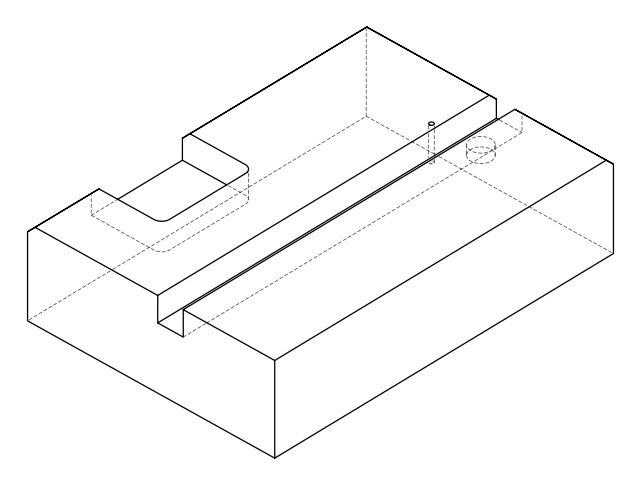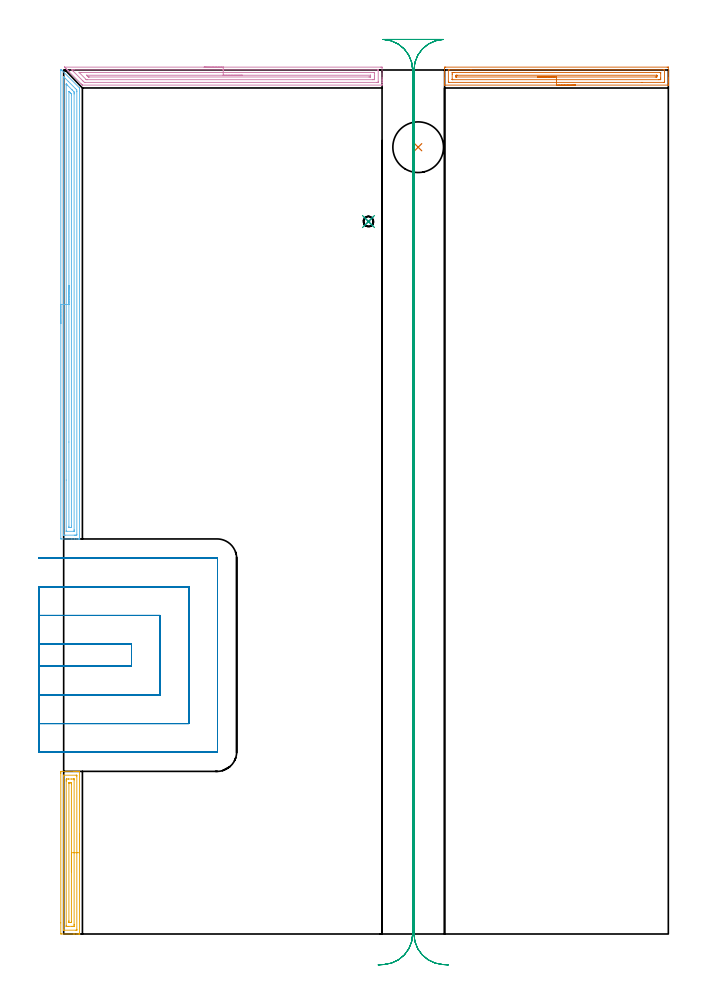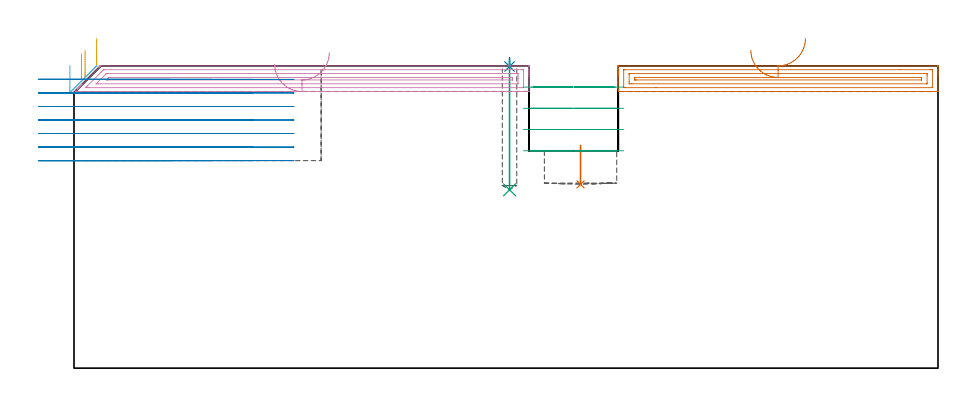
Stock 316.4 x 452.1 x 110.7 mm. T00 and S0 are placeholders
(PLAN: 9 operations, 5 tool changes, 45.1 min)
(1 INDEXABLE_INSERT_DRILL_BLIND_HOLE_FROM_SOLID | STEP1POCKET | NXT0302_024 | 0.07 min | 23739 mm3)
(2 SPOT_DRILL | STEP1POCKET_1 | NXT0321_9005460120000 | 0.03 min | 1 mm3)
(3 DRILL_BLIND_HOLE_INTO_CENTER | STEP1POCKET_1 | UGT0301_177 | 0.19 min | 962 mm3)
(4 AREA_MILL | FG_CHAMFER_SURFACE | UGT0205_001 | 5.36 min | 7611 mm3)
(5 AREA_MILL_1 | FG_CHAMFER_SURFACE_1 | UGT0205_001 | 2.93 min | 4365 mm3)
(6 AREA_MILL_2 | FG_CHAMFER_SURFACE_2 | UGT0205_001 | 7.92 min | 11770 mm3)
(7 AREA_MILL_3 | FG_CHAMFER_SURFACE_3 | UGT0205_001 | 3.94 min | 5526 mm3)
(8 MILL_SLOT | SLOT_PARTIAL_RECTANGULAR | UGT0201_094 | Follow Part, ap 5, ae 75% | 16.25 min | 379686 mm3)
(9 MILL_RECTANGULAR_SLOT | SLOT_RECTANGULAR | UGT0201_004 | Follow Part, ap 8, ae 75% | 8.37 min | 442215 mm3)
(TOOL NXT0302_024 | Index. Insert Drill 26.5mm [880-D2650L32-03] | D26.5 PA176 FL80 Z2)
(TOOL NXT0321_9005460120000 | NC Spot Drill, 142deg, 12mm, Carbide, Uncoated | D12 PA142 FL30 Z2)
(TOOL UGT0301_177 | Twist Drill 5.3 mm | D5.3 PA118 FL50 Z2)
(TOOL UGT0205_001 | Chamfer Mill 20 x 3 x 45 deg. | D20 FL50 Z2)
(TOOL UGT0201_094 | End mill 20 mm | D20 FL38 Z4)
(TOOL UGT0201_004 | End Mill 32 mm | D32 FL53 Z6)
(OP 1 INDEXABLE_INSERT_DRILL_BLIND_HOLE_FROM_SOLID)
G17 G21 G94 G90
T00 M6
G54
G17 G0 G90 X185.5 Y411.7 S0 M3
G43 Z120.7 H1
G94 G81 G98 Z67.3 F250. R81.6
G80
M5
M2
(OP 2 SPOT_DRILL)
G17 G21 G94 G90
T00 M6
G54
G17 G0 G90 X159.5 Y372.8 S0 M3
G43 Z120.7 H0
G94 G81 G98 Z110.472 F250. R113.7
G80
M5
M2
(OP 3 DRILL_BLIND_HOLE_INTO_CENTER)
G17 G21 G94 G90
T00 M6
G54
G17 G0 G90 X159.5 Y372.8 S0 M3
G43 Z120.7 H0
G94 G81 G98 Z65.3 F250. R112.7
G80
M5
M2
(OP 4 AREA_MILL)
G17 G21 G94 G90
T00 M6
G54
G17 G0 G90 X73.5 Y453.6 S1061 M3
G43 Z120.7 H0
Z111.3
G94 G1 X73.538 Z110.428 F250.
X73.652 Z109.564
X73.841 Z108.712
X74.103 Z107.88
X74.437 Z107.074
X74.84 Z106.3
X75.309 Z105.564
X75.84 Z104.872
X76.429 Z104.229
X77.072 Z103.64
X77.764 Z103.109
X78.5 Z102.64
X79.274 Z102.237
X80.08 Z101.903
X80.912 Z101.641
X81.764 Z101.452
X82.629 Z101.338
X83.5 Z101.3
X166.002
X166.559 Y453.594 Z101.304
X166.59 Y453.591 Z101.306
X166.6 Y453.553 Z101.344
Y448.027 Z106.868
Y447.451 Z107.446
Y447.154 Z107.743
Y446.578 Z108.319
Y446.281 Z108.615
Y445.686 Z109.214
Y445.408 Z109.492
Y444.428 Z110.471
Y444.314 Z110.578
X166.59 Y444.203 Z110.688
X166.448 Y444.2 Z110.7
X9.917
X9.805 Y444.204 Z110.689
X9.738 Y444.26 Z110.636
X9.471 Y444.528 Z110.371
X9.189 Y444.81 Z110.09
X2.915 Y451.083 Z103.813
X2.782 Y451.217 Z103.681
X2.617 Y451.382 Z103.516
X2.479 Y451.519 Z103.376
X2.336 Y451.663 Z103.235
X2.19 Y451.809 Z103.089
X2.042 Y451.956 Z102.939
X1.89 Y452.109 Z102.789
X1.762 Y452.237 Z102.661
X1.605 Y452.392 Z102.502
X1.444 Y452.555 Z102.343
X1.335 Y452.664 Z102.234
X0.516 Y453.484 Z101.415
X0.41 Y453.592 Z101.306
X0.419 Y453.594 Z101.304
X0.513 Y453.599 Z101.301
X0.552 Y453.6 Z101.3
X83.5
Y452.186 Z102.714
X164.218 Y452.185 Z102.715
X164.431 Y452.184 Z102.716
X164.557 Y452.181 Z102.719
X164.583 Y452.179 Z102.721
X164.59 Y452.167 Z102.733
X164.594 Y452.143 Z102.757
X164.599 Y452.02 Z102.88
X164.6 Y445.907 Z108.993
X164.598 Y445.783 Z109.117
X164.594 Y445.683 Z109.217
X164.59 Y445.623 Z109.277
X164.558 Y445.621 Z109.279
X164.218 Y445.616 Z109.284
X164.007 Y445.615 Z109.285
X11.15
X10.979 Y445.616 Z109.284
X10.895 Y445.619 Z109.281
X10.856 Y445.621 Z109.279
X10.809 Y445.65 Z109.25
X10.171 Y446.281 Z108.619
X9.917 Y446.532 Z108.368
X4.931 Y451.519 Z103.381
X4.566 Y451.887 Z103.013
X4.323 Y452.139 Z102.761
X4.298 Y452.179 Z102.721
X4.378 Y452.181 Z102.719
X4.566 Y452.184 Z102.716
X4.777 Y452.185 Z102.715
X5.458 Y452.186 Z102.714
X83.5
Y450.772 Z104.128
X162.307 Y450.771 Z104.129
X162.434 Y450.77 Z104.13
X162.562 Y450.766 Z104.134
X162.589 Y450.764 Z104.136
X162.593 Y450.743 Z104.157
X162.597 Y450.7 Z104.2
X162.599 Y450.646 Z104.254
X162.6 Y450.484 Z104.416
Y448.9 Z106.
Y447.865 Z107.035
X162.596 Y447.154 Z107.746
X162.593 Y447.073 Z107.827
X162.59 Y447.038 Z107.862
X162.556 Y447.035 Z107.865
X162.434 Y447.032 Z107.868
X161.67 Y447.029 Z107.871
X161.543 Y447.028 Z107.872
X12.465 Y447.029 Z107.871
X12.209 Y447.03 Z107.87
X12.038 Y447.032 Z107.868
X11.904 Y447.035 Z107.865
X11.856 Y447.055 Z107.845
X11.748 Y447.154 Z107.746
X11.701 Y447.199 Z107.701
X8.133 Y450.767 Z104.133
Y450.77 Z104.13
X8.897 Y450.772 Z104.129
X9.025 Z104.128
X83.5
Y449.357 Z105.543
X160.477
X160.523 Y449.356 Z105.544
X160.571 Y449.353 Z105.547
X160.584 Y449.351 Z105.549
X160.59 Y449.343 Z105.557
X160.593 Y449.301 Z105.599
X160.6 Y448.95 Z105.95
X160.599 Y448.9 Z106.
X160.59 Y448.489 Z106.411
X160.581 Y448.449 Z106.451
X160.506 Y448.447 Z106.453
X160.382 Y448.444 Z106.456
X160.226 Y448.443 Z106.457
X159.759
X13.485
X13.058 Y448.445 Z106.455
X12.944 Y448.448 Z106.452
X12.919 Y448.449 Z106.451
X12.856 Y448.504 Z106.396
X12.748 Y448.606 Z106.294
X12.593 Y448.756 Z106.144
X12.449 Y448.9 Z106.
X12.312 Y449.04 Z105.86
X12.058 Y449.303 Z105.597
X12.011 Y449.353 Z105.547
X12.019 Y449.354 Z105.546
X12.059 Y449.356 Z105.544
X12.126 Y449.357 Z105.543
X83.5
X84.372 Z105.581
X85.237 Z105.695
X86.088 Z105.883
X86.92 Z106.146
X87.726 Z106.48
X88.5 Z106.882
X89.236 Z107.351
X89.928 Z107.882
X90.571 Z108.472
X91.161 Z109.115
X91.692 Z109.807
X92.16 Z110.543
X92.563 Z111.317
X92.897 Z112.123
X93.159 Z112.955
X93.348 Z113.806
X93.462 Z114.671
X93.5 Z115.543
G0 Z120.7
M5
M2
(OP 5 AREA_MILL_1)
G17 G21 G94 G90
T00 M6
G54
G17 G0 G90 X8.3 Y52.55 S1061 M3
G43 Z120.7 H0
G94 G1 Y52.512 Z119.828 F250.
Y52.398 Z118.963
Y52.209 Z118.112
Y51.947 Z117.28
Y51.613 Z116.474
Y51.21 Z115.7
Y50.742 Z114.964
Y50.21 Z114.272
Y49.621 Z113.629
Y48.978 Z113.039
Y48.286 Z112.508
Y47.55 Z112.04
Y46.776 Z111.637
Y45.97 Z111.303
Y45.138 Z111.041
Y44.287 Z110.852
Y43.422 Z110.738
Y42.55 Z110.7
Y0.159
X8.297 Y0.009 Z110.688
X8.286 Y0.007 Z110.677
X7.956 Y0. Z110.356
X7.564 Z109.964
X6.934 Z109.329
X5.736 Z108.133
X5.167 Z107.561
X-1.303 Y0.001 Z101.094
X-1.492 Y0.01 Z100.906
X-1.499 Y0.199 Z100.899
X-1.5 Y5.823 Z100.9
Y84.089
X-1.499 Y84.495 Z100.901
X-1.495 Y84.976 Z100.903
X-1.492 Y85.091 Z100.906
X-1.018 Y85.1 Z101.379
X5.167 Z107.561
X5.736 Z108.133
X6.051 Z108.447
X6.62 Z109.016
X6.934 Z109.329
X7.957 Z110.356
X8.286 Y85.093 Z110.677
X8.297 Y85.091 Z110.688
X8.3 Y84.941 Z110.7
Y42.55
X6.886 Z109.286
Y2.39
X6.885 Y2.179 Z109.285
X6.882 Y2.074 Z109.282
X6.879 Y2.025 Z109.279
X6.871 Y2.01 Z109.271
X6.823 Y2.008 Z109.223
X6.436 Y2.001 Z108.836
X0.251 Z102.651
X0.028 Y2.006 Z102.428
X-0.074 Y2.01 Z102.326
X-0.085 Y2.34 Z102.315
Y2.39
X-0.086 Y82.71 Z102.314
X-0.085 Y82.921 Z102.315
X-0.082 Y83.026 Z102.318
X-0.079 Y83.075 Z102.321
X-0.071 Y83.09 Z102.329
X-0.023 Y83.093 Z102.377
X0.364 Y83.099 Z102.764
X6.549 Z108.949
X6.772 Y83.094 Z109.172
X6.874 Y83.09 Z109.274
X6.884 Y82.76 Z109.284
X6.885 Y82.71 Z109.285
X6.886 Y42.55 Z109.286
X5.471 Z107.871
Y5.068
X5.47 Y4.761 Z107.87
X5.466 Y4.175 Z107.866
X5.465 Y4.03 Z107.865
X5.332 Y4.009 Z107.732
X5.167 Y4.005 Z107.567
X4.457 Y4. Z106.857
X4.284 Z106.684
X2.69 Z105.09
X1.806 Z104.206
X1.633 Y4.002 Z104.033
X1.459 Y4.006 Z103.859
X1.346 Y4.01 Z103.746
X1.335 Y4.02 Z103.735
X1.332 Y4.036 Z103.732
X1.33 Y4.073 Z103.73
X1.329 Y4.175 Z103.729
X1.328 Y4.482 Z103.728
X1.329 Y80.033 Z103.729
Y80.339
X1.334 Y80.925 Z103.734
X1.335 Y81.07 Z103.735
X1.468 Y81.091 Z103.868
X1.633 Y81.095 Z104.033
X2.343 Y81.1 Z104.743
X2.516 Z104.916
X4.11 Z106.51
X4.994 Z107.394
X5.167 Y81.098 Z107.567
X5.34 Y81.094 Z107.74
X5.454 Y81.09 Z107.854
X5.465 Y81.08 Z107.865
X5.468 Y81.064 Z107.868
X5.47 Y81.027 Z107.87
X5.471 Y80.925 Z107.871
Y80.618
Y42.55
X4.057 Z106.457
Y6.189
X4.055 Y6.094 Z106.455
X4.053 Y6.036 Z106.453
X4.051 Y6.012 Z106.451
X4.032 Y6.01 Z106.432
X3.822 Y6.005 Z106.222
X3.4 Y6. Z105.8
X3.36 Z105.76
X2.969 Y6.003 Z105.369
X2.774 Y6.008 Z105.174
X2.753 Y6.01 Z105.153
X2.749 Y6.021 Z105.149
X2.746 Y6.056 Z105.146
X2.744 Y6.109 Z105.144
X2.743 Y6.624 Z105.143
Y6.852
Y78.911
X2.745 Y79.006 Z105.145
X2.747 Y79.064 Z105.147
X2.749 Y79.088 Z105.149
X2.768 Y79.09 Z105.168
X2.978 Y79.095 Z105.378
X3.4 Y79.1 Z105.8
X3.44 Z105.84
X3.831 Y79.097 Z106.231
X4.026 Y79.092 Z106.426
X4.047 Y79.09 Z106.447
X4.051 Y79.079 Z106.451
X4.054 Y79.044 Z106.454
X4.056 Y78.991 Z106.456
X4.057 Y78.476 Z106.457
Y78.248
Y42.55
Y41.678 Z106.495
Y40.814 Z106.609
Y39.962 Z106.798
Y39.13 Z107.06
Y38.324 Z107.394
Y37.55 Z107.797
Y36.814 Z108.266
Y36.122 Z108.797
Y35.479 Z109.386
Y34.89 Z110.029
Y34.359 Z110.721
Y33.89 Z111.457
Y33.487 Z112.231
Y33.153 Z113.037
Y32.891 Z113.869
Y32.702 Z114.721
Y32.588 Z115.586
Y32.55 Z116.457
G0 Z120.7
M5
M2
(OP 6 AREA_MILL_2)
G17 G21 G94 G90
T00 M6
G54
G17 G0 G90 X-1.5 Y319.393 S1061 M3
G43 Z120.7 H0
Z110.9
G94 G1 Y319.431 Z110.028 F250.
Y319.545 Z109.163
Y319.734 Z108.312
Y319.996 Z107.48
Y320.33 Z106.674
Y320.733 Z105.9
Y321.202 Z105.164
Y321.733 Z104.472
Y322.322 Z103.829
Y322.965 Z103.24
Y323.657 Z102.708
Y324.393 Z102.24
Y325.167 Z101.837
Y325.973 Z101.503
Y326.805 Z101.241
Y327.657 Z101.052
Y328.522 Z100.938
Y329.393 Z100.9
Y451.954
X-1.497 Y452.077 Z100.902
X-1.466 Y452.099 Z100.934
X-1.46 Y452.102 Z100.939
X-1.417 Y452.119 Z100.982
X-1.093 Y452.09 Z101.303
X-1.018 Y452.018 Z101.38
X-0.933 Y451.934 Z101.465
X8.266 Y442.733 Z110.666
X8.295 Y442.695 Z110.689
X8.3 Y442.543 Z110.7
Y206.885
X8.297 Y206.709 Z110.688
X8.284 Y206.707 Z110.675
X7.902 Y206.7 Z110.302
X7.664 Z110.064
X6.934 Z109.33
X5.686 Z108.083
X4.284 Z106.679
X-1.278 Z101.12
X-1.492 Y206.71 Z100.906
X-1.499 Y206.925 Z100.899
Y206.943
X-1.5 Y329.393 Z100.9
X-0.086 Z102.314
X-0.085 Y448.599 Z102.315
X-0.084 Y448.623 Z102.317
X-0.082 Y448.624 Z102.318
X-0.075 Y448.621 Z102.325
X-0.034 Y448.582 Z102.366
X0.641 Y447.909 Z103.041
X2.43 Y446.121 Z104.83
X6.051 Y442.499 Z108.451
X6.879 Y441.649 Z109.279
X6.885 Y440.804 Z109.285
X6.886 Y440.755 Z109.286
X6.885 Y209.17 Z109.285
X6.884 Y209.121 Z109.284
X6.875 Y208.71 Z109.275
X6.464 Y208.702 Z108.864
X6.051 Y208.701 Z108.451
X5.583 Y208.7 Z107.983
X0.749 Y208.701 Z103.149
X0.278 Y208.703 Z102.678
X0.033 Y208.71 Z102.433
X-0.079 Y208.727 Z102.321
X-0.085 Y209.071 Z102.315
X-0.086 Y209.121 Z102.314
Y329.393
X1.328 Z103.728
X1.329 Y444.332 Z103.729
X1.33 Y444.638 Z103.73
X1.333 Y444.741 Z103.733
X1.334 Y444.749 Z103.734
X1.342 Y444.747 Z103.742
X1.411 Y444.684 Z103.811
X1.499 Y444.6 Z103.899
X1.633 Y444.468 Z104.033
X1.769 Y444.332 Z104.169
X4.284 Y441.817 Z106.684
X4.452 Y441.649 Z106.852
X5.167 Y440.927 Z107.567
X5.333 Y440.755 Z107.733
X5.465 Y440.596 Z107.865
X5.467 Y440.451 Z107.867
X5.47 Y439.86 Z107.87
X5.471 Y439.553 Z107.871
Y211.496
X5.47 Y210.909 Z107.87
X5.468 Y210.756 Z107.868
X5.465 Y210.72 Z107.865
X5.463 Y210.71 Z107.863
X5.442 Y210.707 Z107.842
X5.373 Y210.701 Z107.773
X1.633 Z104.033
X1.426 Y210.703 Z103.826
X1.367 Y210.706 Z103.767
X1.337 Y210.71 Z103.737
X1.335 Y210.726 Z103.735
X1.331 Y210.807 Z103.731
X1.329 Y210.909 Z103.729
X1.328 Y237.526 Z103.728
Y329.393
X2.743 Z105.143
Y440.755
X2.745 Y440.868 Z105.145
X2.746 Y440.895 Z105.146
X2.747 Y440.896 Z105.147
X2.755 Y440.892 Z105.155
X2.779 Y440.87 Z105.179
X2.897 Y440.755 Z105.297
X3.4 Y440.251 Z105.8
X3.791 Y439.86 Z106.191
X3.922 Y439.725 Z106.322
X4.026 Y439.613 Z106.426
X4.051 Y439.585 Z106.451
X4.053 Y439.568 Z106.453
X4.055 Y439.528 Z106.455
X4.057 Y439.195 Z106.457
Y438.966
Y213.592
X4.053 Y212.931 Z106.453
X4.05 Y212.715 Z106.45
X3.841 Y212.71 Z106.241
X3.4 Y212.7 Z105.8
X2.959 Y212.708 Z105.359
X2.75 Y212.713 Z105.15
X2.748 Y212.835 Z105.148
X2.743 Y213.362 Z105.143
Y257.434
Y329.393
Y330.265 Z105.181
Y331.13 Z105.295
Y331.981 Z105.483
Y332.813 Z105.746
Y333.619 Z106.08
Y334.393 Z106.482
Y335.129 Z106.951
Y335.821 Z107.482
Y336.464 Z108.072
Y337.054 Z108.715
Y337.585 Z109.407
Y338.053 Z110.143
Y338.456 Z110.916
Y338.79 Z111.722
Y339.053 Z112.554
Y339.241 Z113.406
Y339.355 Z114.271
Y339.393 Z115.143
G0 Z120.7
M5
M2
(OP 7 AREA_MILL_3)
G17 G21 G94 G90
T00 M6
G54
G17 G0 G90 X267.85 Y444.2 S1061 M3
G43 Z120.7 H0
G94 G1 X267.812 Z119.828 F250.
X267.698 Z118.963
X267.509 Z118.112
X267.247 Z117.28
X266.913 Z116.474
X266.51 Z115.7
X266.042 Z114.964
X265.51 Z114.272
X264.921 Z113.629
X264.278 Z113.039
X263.586 Z112.508
X262.85 Z112.04
X262.076 Z111.637
X261.27 Z111.303
X260.438 Z111.041
X259.587 Z110.852
X258.722 Z110.738
X257.85 Z110.7
X199.448
X199.31 Y444.202 Z110.688
X199.303 Y444.309 Z110.584
X199.3 Y444.422 Z110.477
Y445.115 Z109.784
Y445.7 Z109.199
Y446.281 Z108.615
Y446.571 Z108.326
Y447.154 Z107.743
Y447.444 Z107.453
Y448.027 Z106.868
Y452.974 Z101.923
X199.304 Y453.265 Z101.632
X199.31 Y453.593 Z101.304
X199.556 Y453.597 Z101.302
X199.894 Y453.6 Z101.3
X315.806
X316.363 Y453.594 Z101.304
X316.39 Y453.591 Z101.306
X316.4 Y453.557 Z101.34
Y448.027 Z106.868
Y447.444 Z107.453
Y447.154 Z107.743
Y446.571 Z108.326
Y446.281 Z108.615
Y445.7 Z109.199
Y445.408 Z109.492
Y444.535 Z110.364
Y444.422 Z110.477
X316.397 Y444.309 Z110.584
X316.39 Y444.202 Z110.688
X316.252 Y444.2 Z110.7
X257.85
Y445.614 Z109.286
X201.677 Y445.615 Z109.285
X201.465 Y445.616 Z109.284
X201.341 Y445.619 Z109.281
X201.316 Y445.621 Z109.279
X201.31 Y445.634 Z109.266
X201.306 Y445.656 Z109.244
X201.301 Y445.776 Z109.124
X201.3 Y451.888 Z103.012
X201.302 Y452.012 Z102.888
X201.306 Y452.11 Z102.79
X201.31 Y452.171 Z102.729
X201.339 Y452.179 Z102.721
X201.677 Y452.183 Z102.717
X201.889 Y452.185 Z102.715
X213.145 Y452.186 Z102.714
X314.023 Y452.185 Z102.715
X314.236 Y452.184 Z102.716
X314.359 Y452.181 Z102.719
X314.384 Y452.179 Z102.721
X314.39 Y452.166 Z102.734
X314.394 Y452.144 Z102.756
X314.399 Y452.024 Z102.876
X314.4 Y445.912 Z108.988
X314.398 Y445.788 Z109.112
X314.394 Y445.69 Z109.21
X314.39 Y445.629 Z109.271
X314.361 Y445.621 Z109.279
X314.023 Y445.617 Z109.283
X313.811 Y445.615 Z109.285
X302.595 Y445.614 Z109.286
X257.85
Y447.028 Z107.872
X203.588 Y447.029 Z107.871
X203.46 Y447.031 Z107.869
X203.334 Y447.035 Z107.865
X203.31 Y447.038 Z107.862
X203.306 Y447.06 Z107.84
X203.302 Y447.101 Z107.799
X203.3 Y447.154 Z107.746
Y447.311 Z107.589
Y449.93 Z104.97
X203.303 Y450.646 Z104.254
X203.306 Y450.724 Z104.176
X203.31 Y450.759 Z104.141
X203.339 Y450.765 Z104.135
X203.46 Y450.768 Z104.132
X204.224 Y450.771 Z104.129
X204.352
X312.112
X312.24 Y450.769 Z104.131
X312.366 Y450.765 Z104.135
X312.39 Y450.762 Z104.138
X312.394 Y450.74 Z104.16
X312.398 Y450.699 Z104.201
X312.4 Y450.646 Z104.254
Y450.489 Z104.411
Y447.87 Z107.03
X312.397 Y447.154 Z107.746
X312.394 Y447.076 Z107.824
X312.391 Y447.041 Z107.859
X312.361 Y447.034 Z107.866
X312.24 Y447.032 Z107.868
X311.476 Y447.029 Z107.871
X311.348 Y447.028 Z107.872
X257.85
Y448.443 Z106.457
X205.42
X205.373 Y448.444 Z106.456
X205.325 Y448.447 Z106.453
X205.313 Y448.449 Z106.451
X205.31 Y448.461 Z106.439
X205.306 Y448.502 Z106.398
X205.3 Y448.845 Z106.055
X205.301 Y448.9 Z106.
X205.31 Y449.309 Z105.592
X205.314 Y449.351 Z105.549
X205.389 Y449.353 Z105.547
X205.513 Y449.356 Z105.544
X205.669 Y449.357 Z105.543
X206.135
X310.28
X310.327 Y449.356 Z105.544
X310.375 Y449.353 Z105.547
X310.387 Y449.351 Z105.549
X310.39 Y449.339 Z105.561
X310.395 Y449.298 Z105.602
X310.4 Y448.955 Z105.945
X310.399 Y448.9 Z106.
X310.39 Y448.491 Z106.409
X310.386 Y448.449 Z106.451
X310.312 Y448.447 Z106.453
X310.187 Y448.444 Z106.456
X310.031 Y448.443 Z106.457
X309.565
X257.85
X256.978 Z106.495
X256.114 Z106.609
X255.262 Z106.798
X254.43 Z107.06
X253.624 Z107.394
X252.85 Z107.797
X252.114 Z108.266
X251.422 Z108.797
X250.779 Z109.386
X250.19 Z110.029
X249.659 Z110.722
X249.19 Z111.457
X248.787 Z112.231
X248.453 Z113.037
X248.191 Z113.869
X248.002 Z114.721
X247.888 Z115.586
X247.85 Z116.457
G0 Z120.7
M5
M2
(OP 8 MILL_SLOT)
G17 G21 G94 G90
T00 M6
G54
G17 G0 G90 X-13. Y140.1 S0 M3
G43 Z120.7 H0
Z105.743
G94 G1 X-10. F250.
X35.5 F500.
Y151.7
X-10.
X-13. F250.
Y125.1
X-10.
X50.5 F500.
Y166.7
X-10.
X-13. F250.
Y110.1
X-10.
X65.5 F500.
Y181.7
X-10.
X-13. F250.
Y95.1
X-10.
X80.3 F500.
G3 X80.5 Y95.3 R0.2
G1 Y196.5
G3 X80.3 Y196.7 R0.2
G1 X-10.
X-13. F250.
G0 Y140.1 Z100.786
G1 X-10.
X35.5 F500.
Y151.7
X-10.
X-13. F250.
Y125.1
X-10.
X50.5 F500.
Y166.7
X-10.
X-13. F250.
Y110.1
X-10.
X65.5 F500.
Y181.7
X-10.
X-13. F250.
Y95.1
X-10.
X80.3 F500.
G3 X80.5 Y95.3 R0.2
G1 Y196.5
G3 X80.3 Y196.7 R0.2
G1 X-10.
X-13. F250.
G0 Y140.1 Z95.829
G1 X-10.
X35.5 F500.
Y151.7
X-10.
X-13. F250.
Y125.1
X-10.
X50.5 F500.
Y166.7
X-10.
X-13. F250.
Y110.1
X-10.
X65.5 F500.
Y181.7
X-10.
X-13. F250.
Y95.1
X-10.
X80.3 F500.
G3 X80.5 Y95.3 R0.2
G1 Y196.5
G3 X80.3 Y196.7 R0.2
G1 X-10.
X-13. F250.
G0 Y140.1 Z90.871
G1 X-10.
X35.5 F500.
Y151.7
X-10.
X-13. F250.
Y125.1
X-10.
X50.5 F500.
Y166.7
X-10.
X-13. F250.
Y110.1
X-10.
X65.5 F500.
Y181.7
X-10.
X-13. F250.
Y95.1
X-10.
X80.3 F500.
G3 X80.5 Y95.3 R0.2
G1 Y196.5
G3 X80.3 Y196.7 R0.2
G1 X-10.
X-13. F250.
G0 Y140.1 Z85.914
G1 X-10.
X35.5 F500.
Y151.7
X-10.
X-13. F250.
Y125.1
X-10.
X50.5 F500.
Y166.7
X-10.
X-13. F250.
Y110.1
X-10.
X65.5 F500.
Y181.7
X-10.
X-13. F250.
Y95.1
X-10.
X80.3 F500.
G3 X80.5 Y95.3 R0.2
G1 Y196.5
G3 X80.3 Y196.7 R0.2
G1 X-10.
X-13. F250.
G0 Y140.1 Z80.957
G1 X-10.
X35.5 F500.
Y151.7
X-10.
X-13. F250.
Y125.1
X-10.
X50.5 F500.
Y166.7
X-10.
X-13. F250.
Y110.1
X-10.
X65.5 F500.
Y181.7
X-10.
X-13. F250.
Y95.1
X-10.
X80.3 F500.
G3 X80.5 Y95.3 R0.2
G1 Y196.5
G3 X80.3 Y196.7 R0.2
G1 X-10.
X-13. F250.
G0 Y140.1 Z76.
G1 X-10.
X35.5 F500.
Y151.7
X-10.
X-13. F250.
Y125.1
X-10.
X50.5 F500.
Y166.7
X-10.
X-13. F250.
Y110.1
X-10.
X65.5 F500.
Y181.7
X-10.
X-13. F250.
Y95.1
X-10.
X80.3 F500.
G3 X80.5 Y95.3 R0.2
G1 Y196.5
G3 X80.3 Y196.7 R0.2
G1 X-10.
X-13. F250.
G0 Z120.7
M5
M2
(OP 9 MILL_RECTANGULAR_SLOT)
G17 G21 G94 G90
T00 M6
G54
G17 G0 G90 X201.315 Y-16.154 S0 M3
G43 Z120.7 H0
Z102.925
G94 G1 X198.321 Y-15.97 F250.
G2 X183.3 Y0. R16. F500.
G1 Y452.1
G2 X197.746 Y468.024 R16.
G1 X197.748 Y468.054
G3 X196.553 Y468.1 R16.
G1 X169.343
G3 X168.15 Y468.054 R16.
G1 X168.152 Y468.025
G2 X182.6 Y452.1 R16.
G1 Y0.
G2 X167.579 Y-15.97 R16.
G1 X164.585 Y-16.154 F250.
G0 X201.315 Z95.15
G1 X198.321 Y-15.97
G2 X183.3 Y0. R16. F500.
G1 Y452.1
G2 X198.734 Y468.09 R16.
G1 Y468.1
X167.166
Y468.09
G2 X182.6 Y452.1 R16.
G1 Y0.
G2 X167.579 Y-15.97 R16.
G1 X164.585 Y-16.154 F250.
G0 X201.315 Z87.375
G1 X198.321 Y-15.97
G2 X183.3 Y0. R16. F500.
G1 Y452.1
G2 X198.734 Y468.09 R16.
G1 Y468.1
X167.166
Y468.09
G2 X182.6 Y452.1 R16.
G1 Y0.
G2 X167.579 Y-15.97 R16.
G1 X164.585 Y-16.154 F250.
G0 X201.315 Z79.6
G1 X198.321 Y-15.97
G2 X183.3 Y0. R16. F500.
G1 Y452.1
G2 X198.734 Y468.09 R16.
G1 Y468.1
X167.166
Y468.09
G2 X182.6 Y452.1 R16.
G1 Y0.
G2 X167.579 Y-15.97 R16.
G1 X164.585 Y-16.154 F250.
G0 Z120.7
M5
M2
